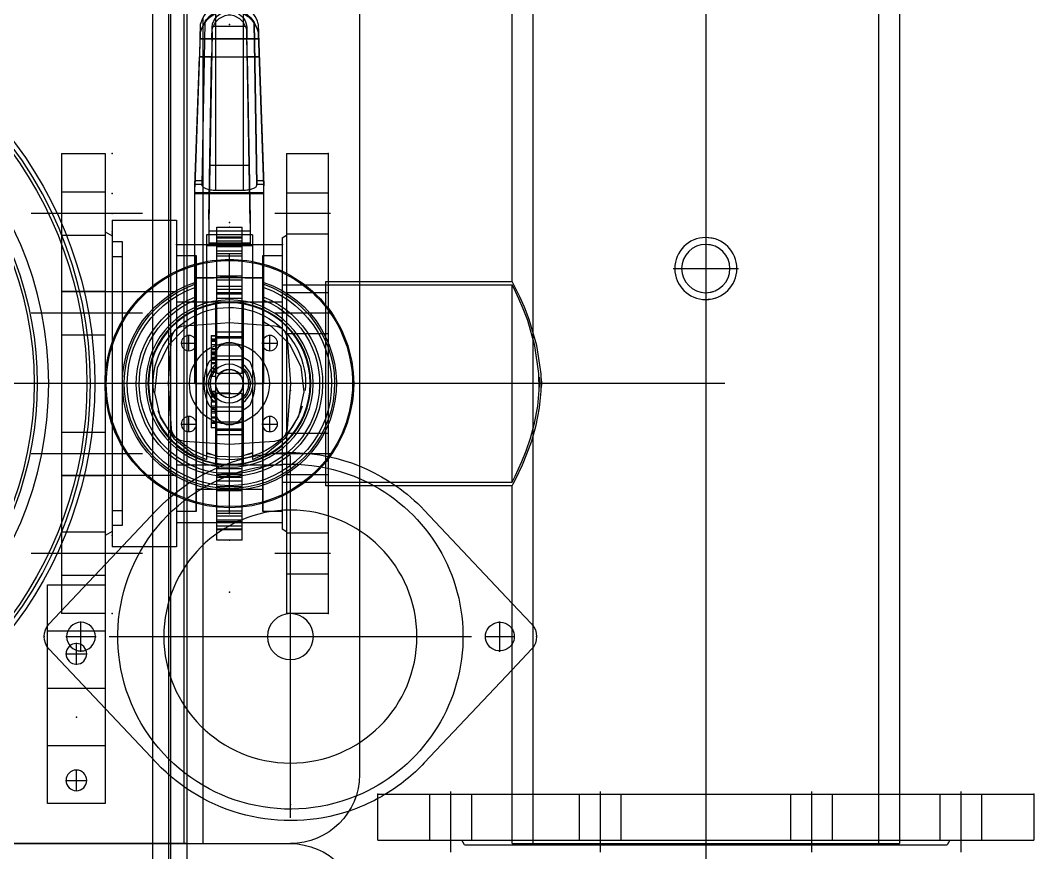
# Model space of a CAD drawing. Extents: x -234346 to 58427, y -132654 to -82394.
# Drawn here: x -196273.9 to -195833.5, y -103688.8 to -103326.8 of the extents above; entities that cross this region are included whole.
import ezdxf

# ---------------------------------------------------------------- set-up
doc = ezdxf.new("R2010")
doc.units = 0
doc.header["$LTSCALE"] = 8
doc.layers.get('0').update_dxf_attribs({"color": 9, "lineweight": 5})
doc.layers.add('PUMP EQUIPMENT BLOCK', color=30, linetype='Continuous')

# ---------------------------------------------------------------- blocks, each defined once
blk = doc.blocks.new('BOOSTER PUMP BLOCK')
for p, q in [((-532.5, 687.8), (-552.5, 687.8)), ((-552.5, 402.8), (-552.5, 687.8)), ((-532.5, 402.8), (-532.5, 687.8)), ((-532.5, 665.16), (-552.5, 665.16)), ((-531.3, 656.16), (-557.7, 656.16)), ((-552.5, 651.3), (-554.5, 650.14)), ((-554.5, 440.45), (-554.5, 650.14)), ((-552.5, 647.16), (-532.5, 647.16)), ((-554, 461.15), (-554, 629.45)), ((-532.5, 629.45), (-554, 629.45)), ((384, 629.45), (-532.5, 629.45)), ((-532.5, 620.35), (-554.5, 620.35)), ((406, 620.35), (-554, 620.35)), ((-532.5, 600.22), (-552.5, 600.22)), ((-531.3, 591.22), (-557.7, 591.22)), ((-552.5, 582.22), (-532.5, 582.22)), ((-304, 531.12), (-304, 559.47)), ((-354, 553.55), (-354, -607.96)), ((466, 545.3), (-614, 545.3)), ((-532.5, 508.37), (-552.5, 508.37)), ((-531.3, 499.37), (-557.7, 499.37)), ((-552.5, 490.37), (-532.5, 490.37)), ((-354, 473.84), (-355.86, 473.82)), ((-354, 472.93), (-355.56, 472.92)), ((-351.72, 473.81), (-354, 473.84)), ((-351.18, 472.88), (-354, 472.93)), ((-554.5, 470.25), (-532.5, 470.25)), ((-554, 470.25), (406, 470.25)), ((-469.49, 469.61), (-478.46, 461.15)), ((-449.54, 461.15), (-458.51, 469.61)), ((-554, 461.15), (-532.5, 461.15)), ((-532.5, 461.15), (-398.31, 461.15)), ((-478.46, 461.15), (-518.91, 422.98)), ((-464, 449.23), (-464, 462.36)), ((-409.09, 422.98), (-449.54, 461.15)), ((-398.45, 461.22), (-398.45, 381.15)), ((-396.95, 461.22), (-396.95, 380.15)), ((-396.95, 461.15), (-311.05, 461.15)), ((-311.05, 380.15), (-311.05, 461.19)), ((-309.67, 461.15), (-168.81, 461.15)), ((-309.55, 381.15), (-309.55, 461.21)), ((-470.56, 455.8), (-457.44, 455.8)), ((-554.5, 440.45), (-552.5, 439.3)), ((-532.5, 443.43), (-552.5, 443.43)), ((-464, 286.05), (-464, 443.55)), ((-531.3, 434.43), (-557.7, 434.43)), ((-552.5, 425.43), (-532.5, 425.43)), ((-552.5, 402.8), (-532.5, 402.8)), ((-398.45, 394.8), (-524, 394.8)), ((-309.55, 394.8), (-398.45, 394.8)), ((-188.4, 394.8), (-309.55, 394.8)), ((-454, 381.15), (-454, 363.15)), ((-386.86, 381.15), (-454, 381.15)), ((-436.91, 381.15), (-436.91, 363.15)), ((-427.91, 382.25), (-427.91, 358.05)), ((-418.91, 363.15), (-418.91, 381.15)), ((-398.45, 381.15), (-398.45, 380.15)), ((-398.45, 380.15), (-309.55, 380.15)), ((-396.95, 381.15), (-396.95, 361.15)), ((-393.61, 381.15), (-393.61, 363.15)), ((-321.14, 381.15), (-386.86, 381.15)), ((-384.61, 382.25), (-384.61, 358.05)), ((-375.61, 363.15), (-375.61, 381.15)), ((-332.39, 381.15), (-332.39, 363.15)), ((-323.39, 382.25), (-323.39, 358.05)), ((-254, 381.15), (-321.14, 381.15)), ((-314.39, 363.15), (-314.39, 381.15)), ((-311.05, 361.15), (-311.05, 381.15)), ((-309.55, 380.15), (-309.55, 381.15)), ((-289.09, 381.15), (-289.09, 363.15)), ((-280.09, 382.25), (-280.09, 358.05)), ((-271.09, 363.15), (-271.09, 381.15)), ((-254, 363.15), (-254, 381.15)), ((-554, 326.7), (-554, 364.8)), ((-554, -155.2), (-554, 364.8)), ((-542.75, 364.8), (-385.25, 364.8)), ((-401.94, 363.15), (-454, 363.15)), ((-418.5, 363.15), (-417.35, 361.15)), ((-402.93, 361.15), (-417.35, 361.15)), ((-414.5, 361.3), (-414.5, 361.15)), ((-414.5, 361.3), (-293.5, 361.3)), ((-414.5, 361.15), (-414.5, 343.8)), ((-409.65, 361.3), (-409.65, 352.8)), ((-409.65, 361.3), (-409.65, 352.8)), ((-305.07, 361.15), (-402.93, 361.15)), ((-306.06, 363.15), (-401.94, 363.15)), ((-389.5, 361.3), (-389.5, 315.3)), ((-354, 364.8), (-373.57, 363.43)), ((-334.43, 363.43), (-354, 364.8)), ((-318.5, 315.3), (-318.5, 361.3)), ((-254, 363.15), (-306.06, 363.15)), ((-290.65, 361.15), (-305.07, 361.15)), ((-298.35, 352.8), (-298.35, 361.3)), ((-298.35, 352.8), (-298.35, 361.3)), ((-293.5, 361.15), (-293.5, 361.3)), ((-293.5, 353.3), (-293.5, 361.15)), ((-290.65, 361.15), (-289.5, 363.15)), ((-379.13, 357.86), (-380.5, 338.3)), ((-371.6, 352.43), (-371.6, 359.36)), ((-336.4, 352.43), (-336.4, 359.36)), ((-327.5, 338.3), (-328.87, 357.86)), ((-298.35, 352.8), (-409.65, 352.8)), ((-409.65, 352.8), (-298.35, 352.8)), ((-400.1, 352.8), (-400.1, 323.8)), ((-400.1, 352.8), (-400.1, 323.8)), ((-375.07, 355.9), (-368.14, 355.9)), ((-354, 353.3), (-268.06, 353.3)), ((-354, 323.3), (-354, 353.3)), ((-339.86, 355.9), (-332.94, 355.9)), ((-308, 345.1), (-308, 353.3)), ((-307.9, 323.8), (-307.9, 352.8)), ((-307.9, 323.8), (-307.9, 352.8)), ((-293.5, 323.3), (-293.5, 353.3)), ((-271.38, 323.3), (-271.38, 353.3)), ((-270.86, 323.3), (-270.86, 353.3)), ((-268.42, 353.3), (-201.62, 350.95)), ((-197.56, 350.83), (-268.09, 353.3)), ((-268.06, 353.3), (-267.93, 353.29)), ((-267.93, 353.29), (-201.58, 350.95)), ((-267.35, 350.23), (-267.35, 353.26)), ((-265.66, 350.19), (-265.66, 353.2)), ((-289.28, 348.3), (-386.99, 348.3)), ((-385.51, 343.54), (-384.03, 348.3)), ((-294, 328.3), (-294, 348.3)), ((-289.28, 348.3), (-289.28, 347.3)), ((-196.95, 348.99), (-267.62, 350.23)), ((-267.62, 350.23), (-197.17, 348.99)), ((-212, 351.34), (-212, 346.05)), ((-212, 346.04), (-212, 351.34)), ((-204.11, 345.91), (-204.11, 351.06)), ((-204, 345.91), (-204, 351.06)), ((-201.58, 350.95), (-201.62, 350.95)), ((-196.95, 348.99), (-197.17, 348.99)), ((-422.03, 343.8), (-422.03, 332.8)), ((-422.03, 343.8), (-407.72, 343.8)), ((-417.64, 343.8), (-417.64, 332.8)), ((-417.26, 343.8), (-417.26, 332.8)), ((-416.03, 343.8), (-416.03, 332.8)), ((-414.5, 343.8), (-414.5, 332.8)), ((-414.06, 343.8), (-414.06, 332.8)), ((-413.4, 343.8), (-413.4, 332.8)), ((-411.63, 343.8), (-411.63, 332.8)), ((-410.45, 343.8), (-410.45, 332.8)), ((-409.37, 332.8), (-409.37, 343.8)), ((-407.72, 343.8), (-358.32, 343.8)), ((-400.67, 343.8), (-400.67, 332.8)), ((-398.9, 343.8), (-398.9, 332.8)), ((-396.27, 332.8), (-396.27, 343.8)), ((-394.84, 343.8), (-394.84, 332.8)), ((-393.61, 343.8), (-393.61, 332.8)), ((-392.93, 343.8), (-392.93, 332.8)), ((-391.02, 343.8), (-391.02, 332.8)), ((-389.5, 344.3), (-389.5, 332.3)), ((-318.5, 344.3), (-389.5, 344.3)), ((-376.3, 343.8), (-376.3, 332.8)), ((-374.39, 343.8), (-374.39, 332.8)), ((-373.7, 332.8), (-373.7, 343.8)), ((-370.76, 343.8), (-370.76, 332.8)), ((-366, 332), (-366, 344.6)), ((-365.53, 344.3), (-366, 344.3)), ((-364.29, 343.8), (-364.29, 332.8)), ((-358.32, 343.8), (-358.32, 342.61)), ((-349.68, 343.8), (-349.68, 342.61)), ((-349.68, 343.8), (-285.97, 343.8)), ((-343.71, 343.8), (-343.71, 332.8)), ((-342, 344.3), (-342.47, 344.3)), ((-342, 332), (-342, 344.6)), ((-337.24, 343.8), (-337.24, 332.8)), ((-334.3, 343.8), (-334.3, 332.8)), ((-333.61, 343.8), (-333.61, 332.8)), ((-331.7, 343.8), (-331.7, 332.8)), ((-318.5, 332.3), (-318.5, 344.3)), ((-316.98, 343.8), (-316.98, 332.8)), ((-315.07, 343.8), (-315.07, 332.8)), ((-314.39, 332.8), (-314.39, 343.8)), ((-313.16, 343.8), (-313.16, 332.8)), ((-311.73, 343.8), (-311.73, 332.8)), ((-309.1, 343.8), (-309.1, 332.8)), ((-307.33, 343.8), (-307.33, 332.8)), ((-298.63, 343.8), (-298.63, 332.8)), ((-297.55, 343.8), (-297.55, 332.8)), ((-296.37, 343.8), (-296.37, 332.8)), ((-294.6, 343.8), (-294.6, 332.8)), ((-293.94, 343.8), (-293.94, 332.8)), ((-293.24, 347.3), (-293.24, 329.3)), ((-283.06, 347.3), (-293.24, 347.3)), ((-293.18, 329.3), (-293.18, 347.3)), ((-292.81, 329.3), (-292.81, 347.3)), ((-291.97, 332.8), (-291.97, 343.8)), ((-290.74, 343.8), (-290.74, 332.8)), ((-290.36, 343.8), (-290.36, 332.8)), ((-289.28, 347.3), (-289.28, 329.3)), ((-287.66, 329.3), (-287.66, 347.3)), ((-285.97, 332.8), (-285.97, 343.8)), ((-284.29, 347.3), (-201.01, 345.83)), ((-282.68, 347.3), (-283.06, 347.3)), ((-212, 346.06), (-282.68, 347.3)), ((-269.88, 332.3), (-269.88, 344.3)), ((-192.42, 344.3), (-269.88, 344.3)), ((-259, 329.71), (-259, 346.89)), ((-212, 330.55), (-212, 346.05)), ((-212, 346.05), (-212, 346.05)), ((-212, 330.55), (-212, 346.04)), ((-204.11, 330.69), (-204.11, 345.91)), ((-199, 345.83), (-204, 345.92)), ((-204, 330.68), (-204, 345.91)), ((-204, 345.91), (-204, 345.91)), ((-204, 345.91), (-204, 345.91)), ((-201.01, 345.83), (-199.39, 345.83)), ((-199.39, 345.83), (-199, 345.83)), ((-198.55, 331.38), (-198.55, 345.21)), ((-360.1, 338.3), (-360.03, 339.23)), ((-358.5, 341.42), (-358.5, 335.17)), ((-349.5, 335.17), (-349.5, 341.42)), ((-410.7, 338.3), (-297.3, 338.3)), ((-380.5, 338.3), (-379.13, 318.73)), ((-358.12, 338.7), (-358.12, 329.9)), ((-328.87, 318.73), (-327.5, 338.3)), ((-422.03, 332.8), (-407.72, 332.8)), ((-414.5, 332.8), (-414.5, 315.3)), ((-407.72, 332.8), (-358.32, 332.8)), ((-318.5, 332.3), (-389.5, 332.3)), ((-384.03, 328.3), (-385.51, 333.05)), ((-373.27, 332.3), (-373.27, 330.3)), ((-368.89, 330.3), (-373.27, 330.3)), ((-371.3, 332.3), (-371.3, 330.3)), ((-370.95, 330.3), (-370.95, 332.3)), ((-370.59, 330.3), (-370.59, 332.3)), ((-368.89, 330.3), (-368.89, 332.3)), ((-368.44, 330.3), (-368.44, 332.3)), ((-361.92, 330.3), (-368.44, 330.3)), ((-366.74, 330.3), (-366.74, 332.3)), ((-366.03, 330.3), (-366.03, 332.3)), ((-366, 332.3), (-365.53, 332.3)), ((-365.18, 330.3), (-365.18, 332.3)), ((-364.33, 330.3), (-364.33, 332.3)), ((-363.62, 330.3), (-363.62, 332.3)), ((-361.92, 330.3), (-361.92, 332.3)), ((-361.48, 330.3), (-361.48, 332.3)), ((-359.42, 330.3), (-361.48, 330.3)), ((-359.78, 330.3), (-359.78, 332.3)), ((-359.42, 330.3), (-359.42, 332.3)), ((-358.97, 330.3), (-358.97, 332.3)), ((-357.27, 330.3), (-358.97, 330.3)), ((-358.96, 332.3), (-358.96, 330.3)), ((-358.32, 333.99), (-358.32, 332.8)), ((-357.28, 330.3), (-357.28, 332.3)), ((-357.27, 330.3), (-357.27, 332.3)), ((-350.84, 330.3), (-350.84, 332.3)), ((-345.24, 330.3), (-350.84, 330.3)), ((-349.68, 333.99), (-349.68, 332.8)), ((-349.68, 332.8), (-285.97, 332.8)), ((-349.1, 330.3), (-349.1, 332.3)), ((-347.4, 330.3), (-347.4, 332.3)), ((-347.36, 330.3), (-347.36, 332.3)), ((-345.24, 330.3), (-345.24, 332.3)), ((-344.77, 330.3), (-344.77, 332.3)), ((-339.16, 330.3), (-344.77, 330.3)), ((-343.73, 330.3), (-343.73, 332.3)), ((-343.62, 330.3), (-343.62, 332.3)), ((-343.11, 330.3), (-343.11, 332.3)), ((-343.1, 330.3), (-343.1, 332.3)), ((-342.73, 330.3), (-342.73, 332.3)), ((-342.58, 330.3), (-342.58, 332.3)), ((-342.47, 332.3), (-342, 332.3)), ((-341.35, 330.3), (-341.35, 332.3)), ((-341.2, 330.3), (-341.2, 332.3)), ((-340.83, 330.3), (-340.83, 332.3)), ((-340.83, 330.3), (-340.83, 332.3)), ((-340.31, 330.3), (-340.31, 332.3)), ((-340.2, 330.3), (-340.2, 332.3)), ((-339.16, 330.3), (-339.16, 332.3)), ((-338.7, 330.3), (-338.7, 332.3)), ((-333.09, 330.3), (-338.7, 330.3)), ((-336.98, 330.3), (-336.98, 332.3)), ((-335.53, 330.3), (-335.53, 332.3)), ((-335, 330.3), (-335, 332.3)), ((-334.49, 330.3), (-334.49, 332.3)), ((-333.2, 330.3), (-333.2, 332.3)), ((-333.09, 330.3), (-333.09, 332.3)), ((-308, 323.3), (-308, 331.5)), ((-201.01, 330.76), (-284.29, 329.3)), ((-282.68, 329.3), (-212, 330.53)), ((-192.42, 332.3), (-269.88, 332.3)), ((-212, 330.54), (-212, 330.55)), ((-212, 325.25), (-212, 330.55)), ((-212, 330.54), (-212, 325.25)), ((-204.11, 325.53), (-204.11, 330.69)), ((-204, 330.67), (-199, 330.76)), ((-204, 330.68), (-204, 330.68)), ((-204, 330.68), (-204, 330.68)), ((-204, 325.53), (-204, 330.68)), ((-201.01, 330.76), (-199.39, 330.76)), ((-199.39, 330.76), (-199, 330.76)), ((-414.5, 326.7), (-554, 326.7)), ((-195.13, 326.7), (-414.5, 326.7)), ((-289.28, 328.3), (-386.99, 328.3)), ((-283.06, 329.3), (-293.24, 329.3)), ((-289.28, 329.3), (-289.28, 328.3)), ((-282.68, 329.3), (-283.06, 329.3)), ((-197.17, 327.6), (-267.62, 326.36)), ((-196.95, 327.6), (-267.62, 326.36)), ((-267.35, 323.33), (-267.35, 326.37)), ((-265.66, 323.39), (-265.66, 326.4)), ((-197.17, 327.6), (-196.95, 327.6)), ((-409.65, 323.8), (-409.65, 315.3)), ((-298.35, 323.8), (-409.65, 323.8)), ((-409.65, 323.8), (-298.35, 323.8)), ((-409.65, 323.8), (-409.65, 315.3)), ((-371.6, 317.23), (-371.6, 324.16)), ((-354, 323.3), (-268.06, 323.3)), ((-336.4, 317.23), (-336.4, 324.16)), ((-298.35, 315.3), (-298.35, 323.8)), ((-298.35, 315.3), (-298.35, 323.8)), ((-293.5, 315.3), (-293.5, 323.3)), ((-201.62, 325.64), (-268.42, 323.3)), ((-268.09, 323.3), (-212, 325.25)), ((-267.93, 323.3), (-268.06, 323.3)), ((-201.58, 325.64), (-267.93, 323.3)), ((-204.11, 325.53), (-197.56, 325.76)), ((-201.58, 325.64), (-201.62, 325.64)), ((-554, 319.8), (-1404, 319.8)), ((-554, 319.8), (-554, -110.2)), ((-414.5, 319.8), (-554, 319.8)), ((-554, 318.7), (406, 318.7)), ((-293.5, 319.8), (-414.5, 319.8)), ((-375.07, 320.7), (-368.14, 320.7)), ((-339.86, 320.7), (-332.94, 320.7)), ((-14.5, 319.8), (-293.5, 319.8)), ((-1404, 312.9), (-554, 312.9)), ((-554, 312.9), (-425, 312.9)), ((-402.86, 315.3), (-425, 315.3)), ((-425, 315.3), (-425, 287.3)), ((-425, 312.9), (-283, 312.9)), ((-305.14, 315.3), (-402.86, 315.3)), ((-394, 315.3), (-394, 287.3)), ((-373.57, 313.16), (-354, 311.8)), ((-354, 311.8), (-334.43, 313.16)), ((-314, 287.3), (-314, 315.3)), ((-283, 315.3), (-305.14, 315.3)), ((-283, 287.3), (-283, 315.3)), ((-283, 312.9), (-25, 312.9)), ((-554, 311.8), (-1404, 311.8)), ((406, 311.8), (-554, 311.8)), ((-554, 304.9), (-1404, 304.9)), ((406, 304.9), (-554, 304.9)), ((-518.91, 306.61), (-469.49, 259.98)), ((-458.51, 259.98), (-409.09, 306.61)), ((-427.91, 300.5), (-427.91, 252.1)), ((-384.61, 300.5), (-384.61, 252.1)), ((-323.39, 300.5), (-323.39, 252.1)), ((-280.09, 300.5), (-280.09, 252.1)), ((-292.26, 291.65), (-415.75, 291.65)), ((-415.75, 291.65), (-415.75, 287.3)), ((-409.25, 291.65), (-409.25, 287.3)), ((-298.76, 287.3), (-298.76, 291.65)), ((-292.26, 287.3), (-292.26, 291.65)), ((-371.75, 287.3), (-425, 287.3)), ((-418.27, 287.3), (-420, 284.3)), ((-394, 287.3), (-394, 265.3)), ((-336.25, 287.3), (-371.75, 287.3)), ((-283, 287.3), (-336.25, 287.3)), ((-314, 265.3), (-314, 287.3)), ((-288, 284.3), (-289.73, 287.3)), ((-441.5, 284.3), (-536.5, 284.3)), ((-536.5, 284.3), (-536.5, 259.3)), ((-511.5, 284.3), (-511.5, 259.3)), ((-486.5, 284.3), (-486.5, 259.3)), ((-461.5, 259.3), (-461.5, 284.3)), ((-454, 284.3), (-454, 265.3)), ((-254, 284.3), (-441.5, 284.3)), ((-441.5, 259.3), (-441.5, 284.3)), ((-437.41, 284.3), (-437.41, 265.3)), ((-418.41, 265.3), (-418.41, 284.3)), ((-394.11, 284.3), (-394.11, 265.3)), ((-375.11, 265.3), (-375.11, 284.3)), ((-332.89, 284.3), (-332.89, 265.3)), ((-313.89, 265.3), (-313.89, 284.3)), ((-289.59, 284.3), (-289.59, 265.3)), ((-270.59, 265.3), (-270.59, 284.3)), ((-254, 265.3), (-254, 284.3)), ((-464, 267.23), (-464, 280.36)), ((-526.5, 267.07), (-526.5, 276.52)), ((-471.5, 267.07), (-471.5, 276.52)), ((-470.56, 273.8), (-457.44, 273.8)), ((-531.22, 271.8), (-521.78, 271.8)), ((-476.23, 271.8), (-466.78, 271.8)), ((-441.5, 265.3), (-454, 265.3)), ((-423.75, 265.3), (-441.5, 265.3)), ((-284.25, 265.3), (-423.75, 265.3)), ((-254, 265.3), (-284.25, 265.3)), ((-536.5, 259.3), (-441.5, 259.3))]:
    blk.add_line(p, q)
for points in [[(-317.47, 544.37), (-317.18, 548.21), (-316.79, 549.62)], [(-314.48, 544.61), (-314.24, 547.62), (-313.94, 548.67)], [(-293.93, 548.29), (-293.77, 547.66), (-293.5, 545.3)], [(-291.08, 549.2), (-290.88, 548.48), (-290.5, 545.3)], [(-398.45, 461.15), (-398.39, 461.18), (-397.55, 461.62), (-395.7, 462.56), (-389.33, 465.59), (-384.56, 467.58), (-378.86, 469.64), (-372.13, 471.58), (-364.49, 473.08), (-357.34, 473.77), (-349.79, 473.72), (-337.41, 471.94), (-326.16, 468.61), (-320.84, 466.53), (-316.31, 464.51), (-312.81, 462.82), (-310.47, 461.63), (-309.59, 461.17), (-309.55, 461.15)], [(-396.95, 461.15), (-396.88, 461.18), (-396.04, 461.61), (-394.21, 462.51), (-387.92, 465.38), (-383.25, 467.24), (-377.66, 469.16), (-371.14, 470.93), (-363.76, 472.28), (-356.86, 472.88), (-349.6, 472.8), (-337.54, 471.08), (-326.61, 467.92), (-321.53, 465.98), (-317.22, 464.12), (-313.96, 462.59), (-311.82, 461.53), (-311.07, 461.16), (-311.05, 461.15)], [(-386.99, 348.3), (-384.36, 354.33), (-377.48, 362.81), (-368.19, 368.53), (-357.53, 370.84), (-346.71, 369.48), (-336.95, 364.6), (-329.35, 356.76), (-327.28, 353.3)], [(-362.22, 344.3), (-361.36, 345.34), (-358.66, 347.39), (-355.4, 348.44), (-352.08, 348.35), (-349.05, 347.23), (-346.48, 345.16), (-345.78, 344.3)], [(-269.88, 344.3), (-269.87, 344.81), (-269.85, 345.33), (-269.81, 345.83), (-269.75, 346.33), (-269.67, 346.8), (-269.58, 347.26), (-269.48, 347.7), (-269.36, 348.11), (-269.23, 348.49), (-269.08, 348.84), (-268.93, 349.16), (-268.76, 349.44), (-268.59, 349.68), (-268.41, 349.87), (-268.22, 350.03), (-268.03, 350.14), (-267.84, 350.21), (-267.64, 350.23), (-267.62, 350.23)], [(-197.17, 348.99), (-198.13, 349.6), (-199.13, 350.11), (-200.18, 350.54), (-201.26, 350.87), (-201.58, 350.95)], [(-197.56, 350.83), (-196.48, 350.49), (-195.44, 350.05), (-194.43, 349.52), (-193.48, 348.9), (-192.59, 348.21), (-191.75, 347.43), (-190.99, 346.59), (-190.31, 345.69), (-189.7, 344.73), (-189.19, 343.72), (-189, 343.3)], [(-192.42, 344.3), (-193.68, 346.22), (-194.95, 347.58), (-196.14, 348.52), (-196.69, 348.87), (-196.94, 348.99), (-196.95, 348.99)], [(-385.51, 333.05), (-385.82, 341.69), (-385.51, 343.54)], [(-308, 331.5), (-307.58, 335.53), (-307.52, 339.59), (-307.81, 343.63), (-308, 345.1)], [(-212, 346.05), (-211.98, 346.04), (-211.94, 346.04), (-211.86, 346.04), (-211.76, 346.04), (-211.63, 346.03), (-211.46, 346.03), (-211.28, 346.03), (-211.06, 346.02), (-210.83, 346.02), (-210.57, 346.01), (-210.29, 346.01), (-210, 346), (-209.69, 346), (-209.37, 345.99), (-209.04, 345.99), (-208.69, 345.98), (-208.35, 345.97), (-208, 345.97), (-207.65, 345.96), (-207.31, 345.95), (-206.96, 345.95), (-206.63, 345.94), (-206.31, 345.94), (-206, 345.93), (-205.71, 345.93), (-205.43, 345.92), (-205.17, 345.92), (-204.94, 345.92), (-204.72, 345.91), (-204.54, 345.91), (-204.37, 345.91), (-204.24, 345.91), (-204.14, 345.91), (-204.06, 345.91), (-204.02, 345.91), (-204, 345.91)], [(-198.55, 331.38), (-196.94, 332.32), (-195.32, 333.91), (-193.98, 336.44), (-193.73, 337.72), (-193.73, 338.86), (-194.03, 340.29), (-195.31, 342.66), (-196.89, 344.23), (-198.55, 345.21)], [(-359.85, 336.55), (-359.94, 336.91), (-360.1, 338.3)], [(-347.91, 338.7), (-348.05, 336.95), (-348.22, 336.33)], [(-345.78, 332.3), (-347.99, 330.05), (-351.09, 328.49), (-354.45, 328.06), (-357.64, 328.74), (-360.44, 330.39), (-362.22, 332.3)], [(-267.62, 326.36), (-267.82, 326.38), (-268.01, 326.44), (-268.2, 326.55), (-268.39, 326.7), (-268.57, 326.9), (-268.75, 327.13), (-268.91, 327.41), (-269.07, 327.72), (-269.21, 328.06), (-269.35, 328.44), (-269.47, 328.85), (-269.57, 329.29), (-269.66, 329.74), (-269.74, 330.22), (-269.8, 330.71), (-269.84, 331.22), (-269.87, 331.73), (-269.88, 332.25), (-269.88, 332.3)], [(-204, 330.68), (-204.02, 330.69), (-204.06, 330.69), (-204.14, 330.68), (-204.24, 330.68), (-204.37, 330.68), (-204.54, 330.68), (-204.72, 330.68), (-204.94, 330.67), (-205.17, 330.67), (-205.43, 330.67), (-205.71, 330.66), (-206, 330.66), (-206.31, 330.65), (-206.63, 330.65), (-206.96, 330.64), (-207.31, 330.64), (-207.65, 330.63), (-208, 330.62), (-208.35, 330.62), (-208.69, 330.61), (-209.04, 330.61), (-209.37, 330.6), (-209.69, 330.59), (-210, 330.59), (-210.29, 330.58), (-210.57, 330.58), (-210.83, 330.57), (-211.06, 330.57), (-211.28, 330.56), (-211.46, 330.56), (-211.63, 330.56), (-211.76, 330.55), (-211.86, 330.55), (-211.94, 330.55), (-211.98, 330.55), (-212, 330.55)], [(-189, 333.3), (-189.48, 332.27), (-190.05, 331.29), (-190.7, 330.36), (-191.43, 329.49), (-192.24, 328.69), (-193.11, 327.97), (-194.04, 327.32), (-195.02, 326.75), (-196.05, 326.27), (-197.12, 325.89), (-197.56, 325.76)], [(-196.95, 327.6), (-196.85, 327.63), (-196.53, 327.82), (-195.7, 328.39), (-194.25, 329.71), (-192.88, 331.49), (-192.42, 332.3)], [(-327.28, 323.3), (-329.68, 319.37), (-337.41, 311.66), (-347.25, 306.95), (-358.08, 305.78), (-368.7, 308.27), (-377.9, 314.15), (-384.63, 322.76), (-386.99, 328.3)], [(-201.58, 325.64), (-200.49, 325.94), (-199.43, 326.34), (-198.42, 326.83), (-197.45, 327.41), (-197.17, 327.6)], [(-204.11, 325.53), (-204.21, 325.53), (-204.33, 325.52), (-204.48, 325.52), (-204.66, 325.51), (-204.87, 325.5), (-205.1, 325.5), (-205.35, 325.49), (-205.62, 325.48), (-205.91, 325.47), (-206.21, 325.46), (-206.53, 325.45), (-206.86, 325.43), (-207.2, 325.42), (-207.55, 325.41), (-207.89, 325.4), (-208.24, 325.39), (-208.59, 325.37), (-208.93, 325.36), (-209.27, 325.35), (-209.59, 325.34), (-209.91, 325.33), (-210.21, 325.32), (-210.49, 325.31), (-210.75, 325.3), (-211, 325.29), (-211.21, 325.28), (-211.41, 325.28), (-211.58, 325.27), (-211.72, 325.26), (-211.83, 325.26), (-211.92, 325.26), (-211.97, 325.26), (-212, 325.25), (-212, 325.25)]]:
    blk.add_lwpolyline(points)
for centre, radius in [((-304, 545.3), 13.5), ((-304, 545.3), 10.5), ((-464, 364.8), 55), ((-464, 364.8), 10), ((-354, 338.3), 36.38), ((-354, 338.3), 35.38), ((-354, 338.3), 35.1), ((-371.6, 355.9), 3.3), ((-336.4, 355.9), 3.3), ((-354, 338.3), 17.5), ((-354, 338.3), 8.4), ((-354, 338.3), 6.1), ((-354, 338.3), 6), ((-371.6, 320.7), 3.3), ((-336.4, 320.7), 3.3), ((-354, 104.8), 173.11), ((-464, 273.8), 6.25), ((-526.5, 271.8), 4.5), ((-471.5, 271.8), 4.5), ((-354, 104.8), 155), ((-354, 104.8), 148.8)]:
    blk.add_circle(centre, radius)
for centre, radius, start, end in [((-464, 463.8), 8, 46.6582, 133.3418), ((-464, 455.8), 6.25, 121.1296, 58.8704), ((-464, 455.8), 6.25, 58.8704, 121.1296), ((-464, 364.8), 75, 29.0732, 157.6684), ((-464, 364.8), 80, 133.3418, 148.8981), ((-464, 364.8), 80, 34.9777, 46.6582), ((-464, 364.8), 80, 313.3418, 34.9777), ((-464, 364.8), 80, 148.8981, 151.6406), ((-464, 364.8), 80, 151.6406, 161.4267), ((-464, 364.8), 75, 157.6684, 29.0732), ((-584, 364.8), 30, 0, 90), ((-524, 364.8), 30, 90, 180), ((-354, 338.3), 54, 16.1276, 343.8724), ((-464, 364.8), 80, 161.4267, 226.6582), ((-354, 338.3), 53.5, 16.2825, 343.7175), ((-354, 338.3), 46.5, 18.8191, 341.1809), ((-354, 338.3), 45.69, 19.1639, 340.8361), ((-354, 338.3), 44.4, 19.7441, 340.2559), ((-354, 338.3), 40.5, 21.7378, 338.2622), ((-354, 338.3), 39.22, 22.4841, 337.5159), ((-354, 338.3), 33.1, 263.3666, 95.0954), ((-354, 338.3), 33.1, 107.2431, 249.0741), ((-373.15, 357.44), 6, 94, 176), ((-334.85, 357.44), 6, 4, 86), ((-354, 338.3), 53.5, 343.7175, 16.2825), ((-354, 338.3), 54, 343.8724, 16.1276), ((-354, 338.3), 31.94, 161.7565, 170.5549), ((-354, 327.3), 22, 64.2669, 115.7331), ((-366, 338.3), 6, 90, 270), ((-354, 338.3), 13, 137.2874, 152.5136), ((-354, 338.3), 9, 41.8103, 138.1897), ((-354, 338.3), 13, 27.4864, 42.7126), ((-342, 338.3), 6, 270, 90), ((-356.5, 341.42), 2, 128.6822, 180), ((-351.5, 341.42), 2, 0, 51.3178), ((-356.5, 335.17), 2, 180, 231.3178), ((-351.5, 335.17), 2, 308.6822, 0), ((-354, 338.3), 31.94, 189.4451, 198.2435), ((-354, 338.3), 13, 207.4864, 222.7126), ((-354, 338.3), 9, 221.8103, 318.1897), ((-354, 338.3), 13, 317.2874, 332.5136), ((-354, 349.3), 22, 244.2669, 295.7331), ((-373.15, 319.15), 6, 184, 266), ((-334.85, 319.15), 6, 274, 356), ((-354, 104.8), 175, 294.2946, 245.7054), ((-354, 104.8), 171.61, 294.8072, 245.1928), ((-464, 265.8), 8, 226.6582, 313.3418), ((-354, 104.8), 150, 47.674, 132.326)]:
    blk.add_arc(centre, radius, start, end)
for centre, major_axis, ratio, start_param, end_param in [((-204.57, 338.3), (0, 13), 0.996195, 3.371304, 6.053474), ((-201.56, 338.3), (0, 7.55), 0.991445, 5.869742, 6.209765), ((-199.55, 338.3), (0, -7.55), 0.991445, 0.07342, 3.068173), ((-201.56, 338.3), (0, 7.55), 0.991445, 3.215013, 3.555036)]:
    blk.add_ellipse(centre, major_axis=major_axis, ratio=ratio, start_param=start_param, end_param=end_param)
for p in [(-532.5, 687.8), (-554.5, 545.3), (-554, 545.3), (-532.5, 545.3), (-532.5, 545.3), (-354, 545.3), (-354, 545.3), (-304, 545.3), (-304, 545.3), (-464, 471.8), (-532.5, 402.8), (-354, 392.3), (-454, 381.15), (-354, 381.15), (-354, 381.15), (-254, 381.15), (-537, 364.8), (-464, 364.8), (-464, 364.8), (-464, 364.8), (-357, 364.8), (-354, 361.15), (-354, 361.15), (-293.5, 361.3), (-444.75, 338.3), (-422.03, 338.3), (-354, 338.3), (-354, 338.3), (-354, 338.3), (-354, 338.3), (-354, 338.3), (-354, 338.3), (-354, 338.3), (-354, 338.3), (-354, 338.3), (-354, 338.3), (-326, 338.3), (-285.97, 338.3), (-284, 338.3), (-284, 338.3), (-197.85, 338.3), (-293.5, 315.3), (-454, 287.3), (-427.91, 287.3), (-420, 287.3), (-354, 287.3), (-354, 287.3), (-354, 287.3), (-354, 287.3), (-288.87, 287.3), (-288, 287.3), (-280.09, 287.3), (-271.31, 287.3), (-254, 287.3), (-354, 284.3), (-354, 276.3), (-354, 276.3), (-499, 271.8), (-499, 271.8), (-354, 265.3), (-464, 257.8), (-354, 259.8)]:
    blk.add_point(p)

msp = doc.modelspace()

# ---------------------------------------------------------------- block references
at = {"layer": 'PUMP EQUIPMENT BLOCK', "ltscale": 1.032, "xscale": -1, "rotation": 269.9999999999878}
msp.add_blockref('BOOSTER PUMP BLOCK', (-196521.31, -103130.8), dxfattribs=at)

doc.saveas('drawing.dxf')
